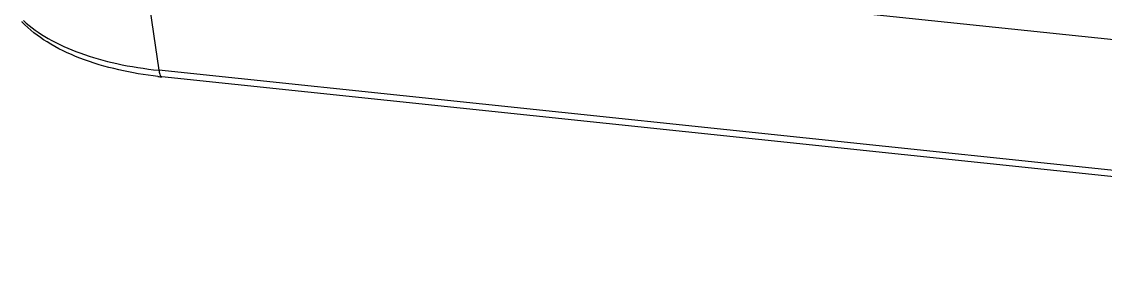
# Model space of a CAD drawing. Header units: inches. Extents: x 491 to 935, y -1750 to -1437.
# Drawn here: x 565.28 to 588.28, y -1731.04 to -1725.82 of the extents above; entities that cross this region are included whole.
import ezdxf

# ---------------------------------------------------------------- set-up
doc = ezdxf.new("R2010")
doc.units = ezdxf.units.IN
doc.header["$MEASUREMENT"] = 0
doc.layers.add('5', color=7, linetype='Continuous')

msp = doc.modelspace()

# ---------------------------------------------------------------- linework, layer by layer
at = {"layer": '5', "color": 7, "linetype": 'Continuous'}
for p, q in [((567.781, -1724.034), (606.576, -1728.105)), ((567.781, -1724.034), (568.193, -1726.854)), ((606.714, -1730.896), (568.193, -1726.854)), ((606.777, -1731.037), (568.256, -1726.995))]:
    msp.add_line(p, q, dxfattribs=at)
for centre, radius, start, end in [((566.92, -1724.256), 2.267, 223.6928, 223.9941), ((569.143, -1718.523), 8.518, 263.4523, 264.0215)]:
    msp.add_arc(centre, radius, start, end, dxfattribs=at)
for points, start_tangent, end_tangent in [([(568.172, -1726.986), (567.34, -1726.845), (566.516, -1726.596), (565.818, -1726.252), (565.288, -1725.831)], (-0.993475, 0.114047), (-0.694583, 0.719413)), ([(565.316, -1725.797), (565.84, -1726.177), (566.516, -1726.487), (567.301, -1726.712), (568.193, -1726.854)], (0.731948, -0.68136), (0.994749, -0.102348)), ([(568.193, -1726.854), (568.21, -1726.937), (568.237, -1726.986), (568.256, -1726.993)], (0.097676, -0.995218), (0.989282, -0.146018))]:
    msp.add_spline(points, degree=3, dxfattribs=dict(at, start_tangent=start_tangent, end_tangent=end_tangent))

doc.saveas('drawing.dxf')
